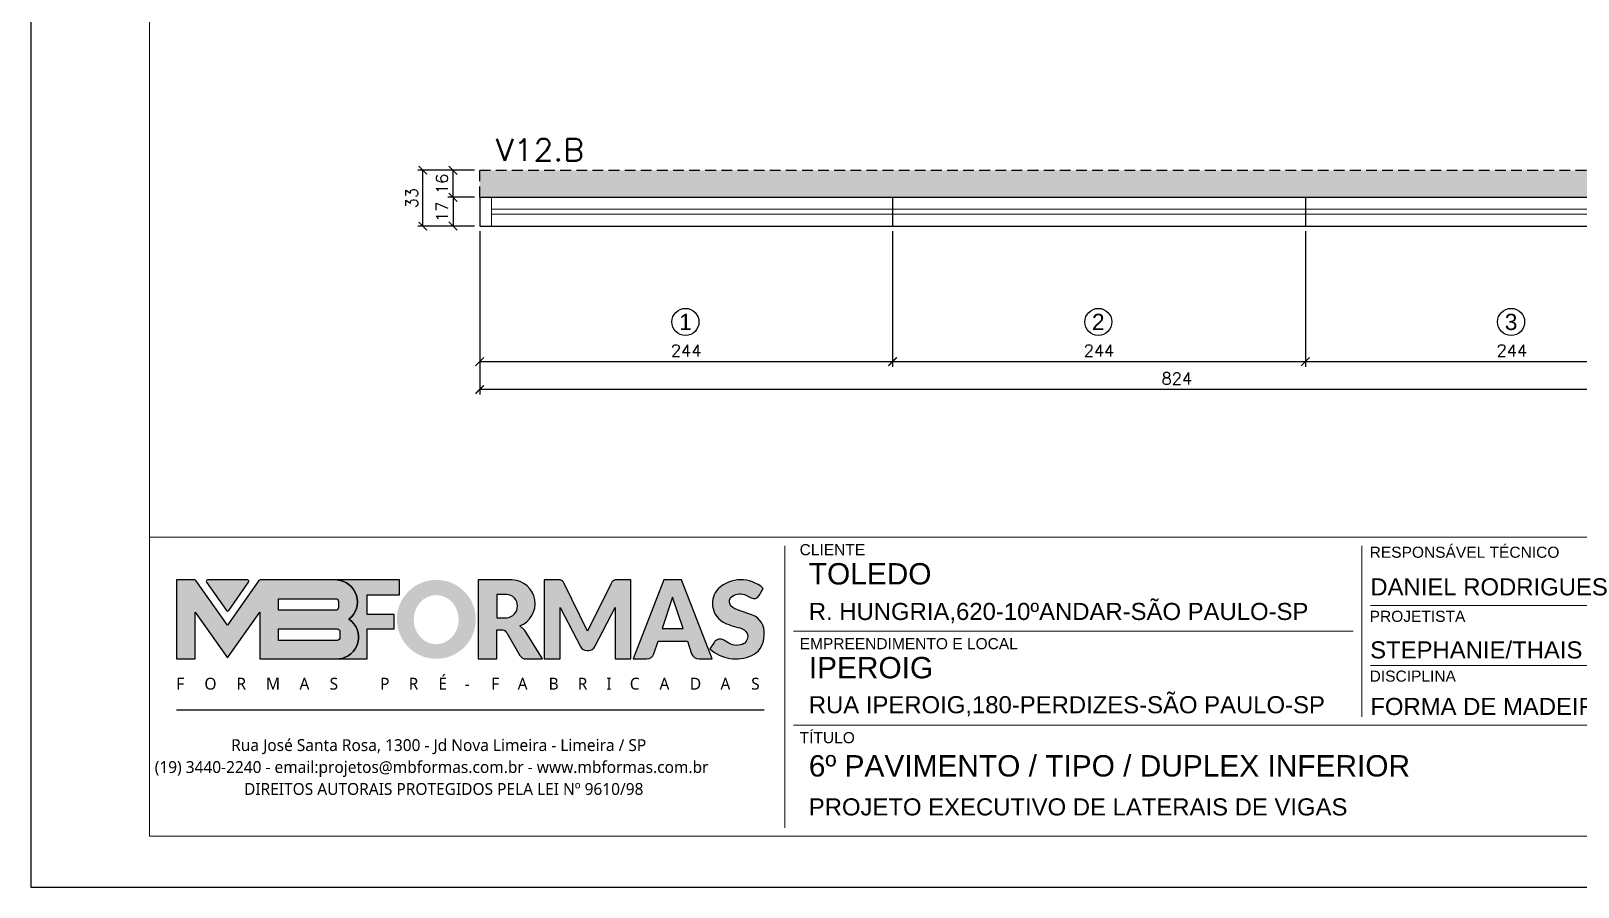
# Model space of a CAD drawing. Extents: x -23436 to 4767, y -4638 to 9755.
# Drawn here: x -15921 to -15007, y 1782 to 2288 of the extents above; entities that cross this region are included whole.
import ezdxf
from ezdxf.enums import TextEntityAlignment as Align

# ---------------------------------------------------------------- set-up
doc = ezdxf.new("R2010")
doc.units = 0
doc.header["$PDMODE"] = 2
doc.header["$PDSIZE"] = 10
doc.linetypes.add('HIDDEN', pattern=[9.525, 6.35, -3.175])
doc.layers.get('0').update_dxf_attribs({"lineweight": 13})
doc.layers.get('Defpoints').update_dxf_attribs({"lineweight": 13})
for name, color, linetype in [('Concreto', 250, 'HIDDEN'), ('Cota', 4, 'Continuous'), ('MB Logo', 255, 'Continuous'), ('Painéis', 200, 'Continuous'), ('Romaneio', 10, 'Continuous')]:
    doc.layers.add(name, color=color, linetype=linetype)
for name, color, linetype, lineweight in [('FOLHA MB', 7, 'Continuous', 13), ('Sarr 2.2x7', 40, 'Continuous', 9), ('Texto Seção', 7, 'Continuous', 15)]:
    doc.layers.add(name, color=color, linetype=linetype, lineweight=lineweight)
doc.layers.add('Laje_Perimetro', color=7, linetype='Continuous', plot=False)
doc.styles.add('ARIAL', font='arial.ttf', dxfattribs={"oblique": 15, "height": 25})
doc.styles.add('MB_C01', font='arial.ttf', dxfattribs={"height": 1.3})
doc.styles.add('MB_C02', font='arial.ttf', dxfattribs={"height": 2})
doc.styles.add('MB_C03', font='arial.ttf', dxfattribs={"height": 2.5})
doc.styles.add('MtXpl_Lucida_Sans_Un', font='l_10646.ttf')
doc.styles.add('REGUA-120', font='ROMANS.shx', dxfattribs={"height": 15})
doc.styles.add('ROMANS', font='romans.shx')
doc.dimstyles.new('Cota Paínel', dxfattribs={"dimtxt": 7, "dimasz": 5, "dimexe": 3, "dimexo": 3, "dimgap": 3, "dimtad": 1, "dimdec": 1, "dimzin": 12, "dimdsep": 46, "dimtxsty": 'ROMANS', "dimblk": 'ARCHTICK', "dimcen": 0, "dimclrd": 4, "dimclre": 4, "dimclrt": 1, "dimadec": 1, "dimazin": 3, "dimtfac": 1, "dimtdec": 1, "dimtmove": 0, "dimatfit": 3, "dimldrblk": 'OBLIQUE', "dimfxl": 1, "dimtolj": 1, "dimtzin": 12, "dimarcsym": 0})

# ---------------------------------------------------------------- blocks, each defined once
blk = doc.blocks.new('MB-NOVO')
at = {"layer": 'MB Logo', "linetype": 'Continuous'}
h = blk.add_hatch(color=256, dxfattribs=at)
h.dxf.hatch_style = 1
h.set_gradient(color1=(242, 132, 69), color2=(247, 180, 141), rotation=90, tint=1)
h.paths.add_polyline_path([(-18529.6, 10980.8), (-18475.7, 10980.8, 0.706757), (-18468.7, 11008, 0.681802), (-18476.7, 11034.9), (-18529.4, 11034.9, 0.243712), (-18530.2, 11034.5), (-18551.7, 11003.9), (-18573.3, 11034.5, 0.243712), (-18574.1, 11034.9), (-18586.5, 11034.9), (-18586.5, 10980.8), (-18573.9, 10980.8), (-18573.9, 11012.9), (-18551.7, 10981.5), (-18529.6, 11012.9)])
h.paths.add_polyline_path([(-18516.8, 11014.1), (-18516.8, 11022), (-18477.8, 11022, -0.414214), (-18475.8, 11020), (-18475.8, 11016.1, -0.414214), (-18477.8, 11014.1)], flags=16)
h.paths.add_polyline_path([(-18516.8, 11001.4), (-18476.8, 11001.4, -0.414214), (-18474.8, 10999.4), (-18474.8, 10995.5, -0.414214), (-18476.8, 10993.5), (-18516.8, 10993.5)], flags=16)
at = {"layer": 'MB Logo', "true_color": 0x262626}
h = blk.add_hatch(color=250, dxfattribs=at)
h.dxf.hatch_style = 1
h.paths.add_polyline_path([(-18537.3, 11033.3, 0.60809), (-18538.1, 11034.9), (-18565.3, 11034.9, 0.60809), (-18566.1, 11033.3), (-18552.5, 11014, 0.518202), (-18550.9, 11014)])
h = blk.add_hatch(color=250, dxfattribs=at)
h.dxf.hatch_style = 1
h.paths.add_polyline_path([(-18456.2, 11011.3), (-18456.2, 11024.6), (-18434.2, 11024.6), (-18434.2, 11034.9), (-18476.7, 11034.9, -0.681802), (-18468.7, 11008, -0.706757), (-18475.7, 10980.8), (-18456.2, 10980.8), (-18456.2, 11001.4), (-18437.8, 11001.4), (-18437.8, 11011.3)])
h = blk.add_hatch(color=250, dxfattribs=at)
h.dxf.hatch_style = 1
h.paths.add_polyline_path([(-18435.9, 11007.9, 1), (-18381.9, 11007.9, 1)])
edge = h.paths.add_edge_path(flags=16)
edge.add_ellipse((-18409, 11007.7), major_axis=(0, 16.8), ratio=0.916255, start_angle=0, end_angle=360)
h = blk.add_hatch(color=250, dxfattribs=at)
h.dxf.hatch_style = 1
h.paths.add_polyline_path([(-18357, 11034.9), (-18380.2, 11034.9), (-18380.2, 10980.8), (-18367.6, 10980.8), (-18367.6, 11000.7), (-18363.4, 11000.7, -0.195765), (-18360.9, 10998.9), (-18351.8, 10983.2, 0.261385), (-18347.5, 10980.8), (-18336.4, 10980.8), (-18347.5, 10999, 0.082429), (-18349.6, 11001.5), (-18351.9, 11003.4, 0.81838)])
h.paths.add_polyline_path([(-18360.8, 11009), (-18367.6, 11009), (-18367.6, 11025), (-18360.8, 11025, -0.92578)], flags=16)
h = blk.add_hatch(color=250, dxfattribs=at)
h.dxf.hatch_style = 1
h.paths.add_polyline_path([(-18286.6, 11015.9), (-18286.6, 10980.8), (-18275.8, 10980.8), (-18275.8, 11034.9), (-18286.6, 11034.9, 0.216647), (-18289.4, 11032.4), (-18305.5, 10999.8), (-18321.6, 11032.7, 0.199908), (-18324.3, 11034.9), (-18335.2, 11034.9), (-18335.2, 10980.8), (-18324.3, 10980.8), (-18324.3, 11015.9), (-18310.4, 10989.3, 0.279644), (-18306, 10986.6, 0.340986), (-18300.5, 10989.3)])
h = blk.add_hatch(color=250, dxfattribs=at)
h.dxf.hatch_style = 1
h.paths.add_polyline_path([(-18274.4, 10980.8), (-18265, 10980.8, 0.322517), (-18260.2, 10984.3), (-18257.3, 10993), (-18237.2, 10993), (-18234.3, 10984.3, 0.322517), (-18229.5, 10980.8), (-18220.3, 10980.8), (-18241.2, 11034.9), (-18253.4, 11034.9)])
h.paths.add_polyline_path([(-18254.4, 11001.6), (-18247.3, 11023), (-18240.1, 11001.6)], flags=16)
h = blk.add_hatch(color=250, dxfattribs=at)
h.dxf.hatch_style = 1
h.paths.add_polyline_path([(-18206, 11024, -0.247671), (-18196.9, 11024.3), (-18193.5, 11022.5, 0.40799), (-18188.2, 11024.1), (-18185.4, 11029.1, 0.392837), (-18216.2, 11028.7, 0.467779), (-18213.3, 11006.3, 0.077523), (-18201.2, 11002.1, -0.214206), (-18196.1, 10997.9, -0.284295), (-18198.2, 10991.4, -0.26924), (-18208.8, 10991.6), (-18212.2, 10993.6, 0.407727), (-18219, 10992.1), (-18221.8, 10987.7, 0.296878), (-18193.2, 10983.1, 0.272251), (-18184.9, 10995.3), (-18184.6, 10997.9, 0.348906), (-18193.7, 11011.2), (-18200.4, 11013.5, -0.045018), (-18205.8, 11015.7, -0.618284)])
at = {"layer": 'MB Logo', "linetype": 'Continuous'}
blk.add_line((-18586.5, 10945.9), (-18184.8, 10945.9), dxfattribs=at)
at = {"layer": 'MB Logo', "color": 23, "linetype": 'Continuous', "true_color": 0xf28445}
for points in [[(-18573.3, 11034.5, 0.243712), (-18574.1, 11034.9), (-18586.5, 11034.9), (-18586.5, 10980.8), (-18573.9, 10980.8), (-18573.9, 11012.9), (-18551.7, 10981.5), (-18529.6, 11012.9), (-18529.6, 10980.8), (-18475.7, 10980.8, 0.706757), (-18468.7, 11008, 0.681802), (-18476.7, 11034.9), (-18529.4, 11034.9, 0.243712), (-18530.2, 11034.5), (-18551.7, 11003.9)], [(-18516.8, 11022), (-18477.8, 11022, -0.414214), (-18475.8, 11020), (-18475.8, 11016.1, -0.414214), (-18477.8, 11014.1), (-18516.8, 11014.1)], [(-18516.8, 11001.4), (-18476.8, 11001.4, -0.414214), (-18474.8, 10999.4), (-18474.8, 10995.5, -0.414214), (-18476.8, 10993.5), (-18516.8, 10993.5)]]:
    blk.add_lwpolyline(points, format="xyb", close=True, dxfattribs=at)
at = {"layer": 'MB Logo', "color": 250, "true_color": 0x262626}
for points in [[(-18537.3, 11033.3, 0.60809), (-18538.1, 11034.9), (-18565.3, 11034.9, 0.60809), (-18566.1, 11033.3), (-18552.5, 11014, 0.518202), (-18550.9, 11014)], [(-18437.8, 11011.3), (-18456.2, 11011.3), (-18456.2, 11024.6), (-18434.2, 11024.6), (-18434.2, 11034.9), (-18476.7, 11034.9, -0.681802), (-18468.7, 11008, -0.706757), (-18475.7, 10980.8), (-18456.2, 10980.8), (-18456.2, 11001.4), (-18437.8, 11001.4)], [(-18347.5, 10980.8), (-18336.4, 10980.8), (-18347.5, 10999, 0.082429), (-18349.6, 11001.5), (-18351.9, 11003.4, 0.81838), (-18357, 11034.9), (-18380.2, 11034.9), (-18380.2, 10980.8), (-18367.6, 10980.8), (-18367.6, 11000.7), (-18363.4, 11000.7, -0.209789), (-18360.8, 10998.7), (-18351.8, 10983.2, 0.261385)], [(-18367.6, 11009), (-18360.8, 11009, 0.92578), (-18360.8, 11025), (-18367.6, 11025)], [(-18286.6, 11015.9), (-18286.6, 10980.8), (-18275.8, 10980.8), (-18275.8, 11034.9), (-18286.6, 11034.9, 0.216647), (-18289.4, 11032.4), (-18305.5, 10999.8), (-18321.5, 11032.4, 0.216647), (-18324.3, 11034.9), (-18335.2, 11034.9), (-18335.2, 10980.8), (-18324.3, 10980.8), (-18324.3, 11015.9), (-18310.4, 10989.3, 0.279644), (-18306, 10986.6), (-18304.9, 10986.6, 0.279644), (-18300.5, 10989.3)], [(-18265, 10980.8, 0.322517), (-18260.2, 10984.3), (-18257.3, 10993), (-18237.2, 10993), (-18234.3, 10984.3, 0.322517), (-18229.5, 10980.8), (-18220.3, 10980.8), (-18241.2, 11034.9), (-18253.4, 11034.9), (-18274.4, 10980.8)], [(-18206.2, 11015.9, -0.549626), (-18206.4, 11023.8, -0.258723), (-18196.9, 11024.3), (-18193.5, 11022.5, 0.40799), (-18188.2, 11024.1), (-18185.4, 11029.1, 0.392837), (-18216.2, 11028.7, 0.467779), (-18213.3, 11006.3, 0.077523), (-18201.2, 11002.1, -0.203897), (-18196.3, 10998.2), (-18196.1, 10997.8, -0.267611), (-18198, 10991.6), (-18198.5, 10991.3, -0.261145), (-18208.8, 10991.6), (-18212.2, 10993.6, 0.407727), (-18219, 10992.1), (-18221.8, 10987.7, 0.296878), (-18193.2, 10983.1, 0.265963), (-18184.9, 10994.9), (-18184.7, 10997.6, 0.340466), (-18193.1, 11011), (-18200.4, 11013.5, -0.049298)]]:
    blk.add_lwpolyline(points, format="xyb", close=True, dxfattribs=at)
blk.add_lwpolyline([(-18247.3, 11023), (-18254.4, 11001.6), (-18240.1, 11001.6)], close=True, dxfattribs=at)
at = {"layer": 'MB Logo', "color": 250, "true_color": 0x262626, "style": 'MtXpl_Lucida_Sans_Un'}
for s, height, p in [('F', 8.12, (-18586.8, 10959.8)), ('O', 8.12, (-18567.5, 10959.8)), ('R', 8.12, (-18545.6, 10959.8)), ('M', 8.12, (-18525.4, 10959.8)), ('A', 8.12, (-18502.5, 10959.8)), ('S', 8.12, (-18481.9, 10959.8)), ('P', 8.12, (-18447.3, 10959.8)), ('R', 8.12, (-18427.8, 10959.8)), ('É', 8.12, (-18407.5, 10959.8)), ('-', 8.12, (-18389.6, 10959.8)), ('F', 8.12, (-18371.4, 10959.8)), ('A', 8.12, (-18353.3, 10959.8)), ('B', 8.12, (-18332.1, 10959.8)), ('R', 8.12, (-18312.2, 10959.8)), ('I', 8.12, (-18292.7, 10959.8)), ('C', 8.12, (-18276.6, 10959.8)), ('A', 8.12, (-18256.3, 10959.8)), ('D', 8.12, (-18235.5, 10959.8)), ('A', 8.12, (-18214.6, 10959.8)), ('S', 8.12, (-18193.6, 10959.8)), ('DIREITOS AUTORAIS PROTEGIDOS PELA LEI Nº 9610/98', 8.122, (-18540.4, 10887.8))]:
    blk.add_text(s, height=height, dxfattribs=at).set_placement(p)
at = {"layer": 'MB Logo', "style": 'MtXpl_Lucida_Sans_Un'}
for s, p in [('Rua José Santa Rosa, 1300 - Jd Nova Limeira - Limeira / SP', (-18549.2, 10917.8)), ('(19) 3440-2240 - email:projetos@mbformas.com.br - www.mbformas.com.br', (-18601.5, 10902.8))]:
    blk.add_text(s, height=8.122, dxfattribs=at).set_placement(p)
blk = doc.blocks.new('A$C169d8357')
at = {"layer": 'FOLHA MB', "color": 1}
for p, q in [((1109.82, 356.72), (70, 356.72)), ((445.65, 351.67), (445.65, 184.99)), ((786.55, 351.67), (786.55, 250.65)), ((938.09, 316.32), (791.61, 316.32)), ((781.5, 301.16), (450.7, 301.16)), ((938.09, 280.96), (791.61, 280.96)), ((938.09, 245.6), (450.7, 245.6))]:
    blk.add_line(p, q, dxfattribs=at)
for points in [[(0, 1199.94), (0, 149.94), (1485.02, 149.94), (1485.02, 1199.94)], [(70, 1169.94), (70, 179.94), (1455.02, 179.94), (1455.02, 1169.94)]]:
    blk.add_lwpolyline(points, close=True, dxfattribs=at)
at = {"layer": 'MB Logo', "xscale": 0.8642040370897565, "yscale": 0.8642040370897565, "zscale": 0.8642040370897565}
blk.add_blockref('MB-NOVO', (16148.65, -9204.85), dxfattribs=at)
at = {"layer": 'FOLHA MB', "color": 6}
for s, height, style, p in [('CLIENTE', 6.566, 'MB_C01', (454.33, 346.12)), ('RESPONSÁVEL TÉCNICO', 6.5663, 'MB_C01', (791.21, 344.6)), ('R. HUNGRIA,620-10ºANDAR-SÃO PAULO-SP', 10.102, 'MB_C02', (459.73, 307.83)), ('PROJETISTA', 6.566, 'MB_C01', (791.21, 306.72)), ('EMPREENDIMENTO E LOCAL', 6.5663, 'MB_C01', (454.33, 290.56)), ('DISCIPLINA', 6.566, 'MB_C01', (791.21, 271.36)), ('RUA IPEROIG,180-PERDIZES-SÃO PAULO-SP', 10.102, 'MB_C02', (459.73, 252.69)), ('TÍTULO', 6.566, 'MB_C01', (454.33, 234.99)), ('PROJETO EXECUTIVO DE LATERAIS DE VIGAS', 10.102, 'MB_C02', (459.73, 192.28))]:
    blk.add_text(s, height=height, dxfattribs=dict(at, style=style)).set_placement(p)
at = {"layer": 'FOLHA MB', "color": 5}
for s, height, style, p in [('TOLEDO', 12.628, 'MB_C03', (459.73, 328.83)), ('DANIEL RODRIGUES', 10.102, 'MB_C02', (791.61, 322.38)), ('STEPHANIE/THAIS', 10.102, 'MB_C02', (791.51, 285.11)), ('IPEROIG', 12.628, 'MB_C03', (459.73, 273.34)), ('FORMA DE MADEIRA', 10.102, 'MB_C02', (791.61, 251.66)), ('6º PAVIMENTO / TIPO / DUPLEX INFERIOR', 12.6276, 'MB_C03', (459.73, 215.3))]:
    blk.add_text(s, height=height, dxfattribs=dict(at, style=style)).set_placement(p)
blk = doc.blocks.new('_ArchTick')
at = {"color": 0, "linetype": 'ByBlock', "const_width": 0.15}
blk.add_lwpolyline([(-0.5, -0.5), (0.5, 0.5)], dxfattribs=at)
blk = doc.blocks.new('*D762')
at = {"layer": 'Cota', "color": 4, "lineweight": -2, "transparency": 16777216}
for p, q in [((-15656.15, 2170.03), (-15656.15, 2089.89)), ((-15412.15, 2170.03), (-15412.15, 2089.89)), ((-15656.15, 2092.89), (-15412.15, 2092.89))]:
    blk.add_line(p, q, dxfattribs=at)
at = {"layer": 'Defpoints', "color": 0, "transparency": 16777216}
for p in [(-15656.15, 2173.03), (-15412.15, 2173.03), (-15412.15, 2092.89)]:
    blk.add_point(p, dxfattribs=at)
at = {"layer": 'Cota', "color": 4, "lineweight": -2, "transparency": 16777216, "xscale": 5, "yscale": 5, "zscale": 5, "rotation": 180}
blk.add_blockref('_ArchTick', (-15656.15, 2092.89), dxfattribs=at)
at = {"layer": 'Cota', "color": 4, "lineweight": -2, "transparency": 16777216, "xscale": 5, "yscale": 5, "zscale": 5}
blk.add_blockref('_ArchTick', (-15412.15, 2092.89), dxfattribs=at)
at = {"layer": 'Cota', "color": 1, "transparency": 16777216, "insert": (-15534.15, 2099.39), "char_height": 7, "attachment_point": 5, "style": 'ROMANS'}
blk.add_mtext('\\A1;244', dxfattribs=at)
blk = doc.blocks.new('_OBLIQUE')
at = {"color": 0, "linetype": 'ByBlock', "lineweight": -2}
for p, q in [((0, 0), (-1, 0)), ((-0.5, -0.5), (0.5, 0.5))]:
    blk.add_line(p, q, dxfattribs=at)
blk = doc.blocks.new('*D763')
at = {"layer": 'Cota', "color": 4, "lineweight": -2, "transparency": 16777216}
for p, q in [((-15412.15, 2170.03), (-15412.15, 2089.89)), ((-15168.15, 2170.03), (-15168.15, 2089.89)), ((-15412.15, 2092.89), (-15168.15, 2092.89))]:
    blk.add_line(p, q, dxfattribs=at)
at = {"layer": 'Defpoints', "color": 0, "transparency": 16777216}
for p in [(-15412.15, 2173.03), (-15168.15, 2173.03), (-15168.15, 2092.89)]:
    blk.add_point(p, dxfattribs=at)
at = {"layer": 'Cota', "color": 4, "lineweight": -2, "transparency": 16777216, "xscale": 5, "yscale": 5, "zscale": 5, "rotation": 180}
blk.add_blockref('_ArchTick', (-15412.15, 2092.89), dxfattribs=at)
at = {"layer": 'Cota', "color": 4, "lineweight": -2, "transparency": 16777216, "xscale": 5, "yscale": 5, "zscale": 5}
blk.add_blockref('_ArchTick', (-15168.15, 2092.89), dxfattribs=at)
at = {"layer": 'Cota', "color": 1, "transparency": 16777216, "insert": (-15290.15, 2099.39), "char_height": 7, "attachment_point": 5, "style": 'ROMANS'}
blk.add_mtext('\\A1;244', dxfattribs=at)
blk = doc.blocks.new('*D764')
at = {"layer": 'Cota', "color": 4, "lineweight": -2, "transparency": 16777216}
for p, q in [((-15168.15, 2170.03), (-15168.15, 2089.89)), ((-14924.15, 2170.03), (-14924.15, 2089.89)), ((-15168.15, 2092.89), (-14924.15, 2092.89))]:
    blk.add_line(p, q, dxfattribs=at)
at = {"layer": 'Defpoints', "color": 0, "transparency": 16777216}
for p in [(-15168.15, 2173.03), (-14924.15, 2173.03), (-14924.15, 2092.89)]:
    blk.add_point(p, dxfattribs=at)
at = {"layer": 'Cota', "color": 4, "lineweight": -2, "transparency": 16777216, "xscale": 5, "yscale": 5, "zscale": 5, "rotation": 180}
blk.add_blockref('_ArchTick', (-15168.15, 2092.89), dxfattribs=at)
at = {"layer": 'Cota', "color": 4, "lineweight": -2, "transparency": 16777216, "xscale": 5, "yscale": 5, "zscale": 5}
blk.add_blockref('_ArchTick', (-14924.15, 2092.89), dxfattribs=at)
at = {"layer": 'Cota', "color": 1, "transparency": 16777216, "insert": (-15046.15, 2099.39), "char_height": 7, "attachment_point": 5, "style": 'ROMANS'}
blk.add_mtext('\\A1;244', dxfattribs=at)
blk = doc.blocks.new('*D766')
at = {"layer": 'Cota', "color": 4, "lineweight": -2, "transparency": 16777216}
for p, q in [((-15656.15, 2170.03), (-15656.15, 2073.41)), ((-14832.15, 2127.09), (-14832.15, 2073.41)), ((-14832.15, 2076.41), (-15656.15, 2076.41))]:
    blk.add_line(p, q, dxfattribs=at)
at = {"layer": 'Defpoints', "color": 0, "transparency": 16777216}
for p in [(-15656.15, 2173.03), (-14832.15, 2130.09), (-15656.15, 2076.41)]:
    blk.add_point(p, dxfattribs=at)
at = {"layer": 'Cota', "color": 4, "lineweight": -2, "transparency": 16777216, "xscale": 5, "yscale": 5, "zscale": 5, "rotation": 180}
blk.add_blockref('_ArchTick', (-15656.15, 2076.41), dxfattribs=at)
at = {"layer": 'Cota', "color": 4, "lineweight": -2, "transparency": 16777216, "xscale": 5, "yscale": 5, "zscale": 5}
blk.add_blockref('_ArchTick', (-14832.15, 2076.41), dxfattribs=at)
at = {"layer": 'Cota', "color": 1, "transparency": 16777216, "insert": (-15244.15, 2082.91), "char_height": 7, "attachment_point": 5, "style": 'ROMANS'}
blk.add_mtext('\\A1;824', dxfattribs=at)
blk = doc.blocks.new('*D771')
at = {"layer": 'Cota', "color": 4, "lineweight": -2, "transparency": 16777216}
for p, q in [((-15659.15, 2190.03), (-15674.92, 2190.03)), ((-15671.92, 2190.03), (-15671.92, 2173.03)), ((-15659.15, 2173.03), (-15674.92, 2173.03))]:
    blk.add_line(p, q, dxfattribs=at)
at = {"layer": 'Defpoints', "color": 0, "transparency": 16777216}
for p in [(-15656.15, 2190.03), (-15671.92, 2173.03), (-15656.15, 2173.03)]:
    blk.add_point(p, dxfattribs=at)
at = {"layer": 'Cota', "color": 4, "lineweight": -2, "transparency": 16777216, "xscale": 5, "yscale": 5, "zscale": 5}
for p, rotation in [((-15671.92, 2190.03), 90), ((-15671.92, 2173.03), 270)]:
    blk.add_blockref('_ArchTick', p, dxfattribs=dict(at, rotation=rotation))
at = {"layer": 'Cota', "color": 1, "transparency": 16777216, "insert": (-15678.42, 2181.53), "char_height": 7, "attachment_point": 5, "rotation": 90, "style": 'ROMANS'}
blk.add_mtext('\\A1;17', dxfattribs=at)
blk = doc.blocks.new('*D772')
at = {"layer": 'Cota', "color": 4, "lineweight": -2, "transparency": 16777216}
for p, q in [((-15659.15, 2206.03), (-15674.92, 2206.03)), ((-15671.92, 2190.03), (-15671.92, 2206.03)), ((-15659.15, 2190.03), (-15674.92, 2190.03))]:
    blk.add_line(p, q, dxfattribs=at)
at = {"layer": 'Defpoints', "color": 0, "transparency": 16777216}
for p in [(-15671.92, 2206.03), (-15656.15, 2206.03), (-15656.15, 2190.03)]:
    blk.add_point(p, dxfattribs=at)
at = {"layer": 'Cota', "color": 4, "lineweight": -2, "transparency": 16777216, "xscale": 5, "yscale": 5, "zscale": 5}
for p, rotation in [((-15671.92, 2206.03), 90), ((-15671.92, 2190.03), 270)]:
    blk.add_blockref('_ArchTick', p, dxfattribs=dict(at, rotation=rotation))
at = {"layer": 'Cota', "color": 1, "transparency": 16777216, "insert": (-15678.42, 2198.03), "char_height": 7, "attachment_point": 5, "rotation": 90, "style": 'ROMANS'}
blk.add_mtext('\\A1;16', dxfattribs=at)
blk = doc.blocks.new('*D773')
at = {"layer": 'Cota', "color": 4, "lineweight": -2, "transparency": 16777216}
for p, q in [((-15659.15, 2206.03), (-15692.76, 2206.03)), ((-15689.76, 2173.03), (-15689.76, 2206.03)), ((-15659.15, 2173.03), (-15692.76, 2173.03))]:
    blk.add_line(p, q, dxfattribs=at)
at = {"layer": 'Defpoints', "color": 0, "transparency": 16777216}
for p in [(-15689.76, 2206.03), (-15656.15, 2206.03), (-15656.15, 2173.03)]:
    blk.add_point(p, dxfattribs=at)
at = {"layer": 'Cota', "color": 4, "lineweight": -2, "transparency": 16777216, "xscale": 5, "yscale": 5, "zscale": 5}
for p, rotation in [((-15689.76, 2206.03), 90), ((-15689.76, 2173.03), 270)]:
    blk.add_blockref('_ArchTick', p, dxfattribs=dict(at, rotation=rotation))
at = {"layer": 'Cota', "color": 1, "transparency": 16777216, "insert": (-15696.26, 2189.53), "char_height": 7, "attachment_point": 5, "rotation": 90, "style": 'ROMANS'}
blk.add_mtext('\\A1;33', dxfattribs=at)

msp = doc.modelspace()

# ---------------------------------------------------------------- hatches: boundary and pattern name
at = {"layer": 'Concreto'}
h = msp.add_hatch(dxfattribs=at)
h.set_pattern_fill('AR-CONC', color=256, scale=2.5)
h.set_pattern_definition([(50, (0, 0), (17.931505, -1.568803), [1.875, -20.625]), (355, (0, 0), (-3.468783, 18.804803), [1.5, -16.5]), (100.45144, (1.494, -0.13), (14.462721, 17.236), [1.593505, -17.528553]), (46.1842, (0, 5), (26.681033, -4.137982), [2.8125, -30.9375]), (96.63564, (2.223, 4.655), (23.36655, 24.352965), [2.39026, -26.292844]), (351.18416, (0, 5), (23.36655, 24.352965), [2.25, -24.75]), (21, (2.5, 3.75), (14.922676, -10.065472), [1.875, -20.625]), (326, (2.5, 3.75), (6.082883, 18.128751), [1.5, -16.5]), (71.45144, (3.744, 2.911), (21.00556, 8.063279), [1.593505, -17.528553]), (37.5, (0, 0), (0.3039964, 8.3223463), [0, -16.3, 0, -16.75, 0, -16.5625]), (7.5, (0, 0), (6.5767384, 9.860293), [0, -9.55, 0, -15.925, 0, -6.3125]), (327.5, (-5.575, 0), (13.345561, -0.5638718), [0, -6.25, 0, -19.5, 0, -25.875]), (317.5, (-8.075, 0), (14.579654, 2.5026246), [0, -8.125, 0, -12.95, 0, -18.375])])
h.paths.add_polyline_path([(-14809.15, 2189.03), (-14728.15, 2189.03), (-14728.15, 2201.03), (-14809.15, 2201.03), (-14809.15, 2206.03), (-15656.15, 2206.03), (-15656.15, 2190.03), (-15649.15, 2190.03), (-14835.15, 2190.03), (-14832.15, 2190.03), (-14832.15, 2173.03), (-14832.15, 2139.03), (-14809.15, 2139.03), (-14809.15, 2149.03)])

# ---------------------------------------------------------------- linework, layer by layer
for p, q in [((-15656.15, 2206.03), (-14809.15, 2206.03)), ((-15656.15, 2190.03), (-15656.15, 2206.03))]:
    msp.add_line(p, q, dxfattribs=at)
at = {"layer": 'Laje_Perimetro'}
msp.add_lwpolyline([(-14436.36, 2832.26), (-15921.38, 2832.26), (-15921.38, 1782.26), (-14436.36, 1782.26)], close=True, dxfattribs=at)
at = {"layer": 'Painéis'}
for p, q in [((-15656.15, 2190.03), (-15656.15, 2173.03)), ((-15656.15, 2190.03), (-14832.15, 2190.03)), ((-15412.15, 2190.03), (-15412.15, 2173.03)), ((-15168.15, 2190.03), (-15168.15, 2173.03)), ((-15656.15, 2173.03), (-14880.15, 2173.03))]:
    msp.add_line(p, q, dxfattribs=at)
at = {"layer": 'Romaneio'}
for centre in [(-15534.56, 2116.37), (-15290.56, 2116.37), (-15046.56, 2116.37)]:
    msp.add_circle(centre, 8, dxfattribs=at)
at = {"layer": 'Sarr 2.2x7', "color": 50}
for p, q in [((-15656.15, 2173.03), (-15656.15, 2190.03)), ((-15656.15, 2190.03), (-15652.65, 2190.03)), ((-15649.15, 2190.03), (-15652.65, 2190.03)), ((-15649.15, 2173.03), (-15649.15, 2190.03)), ((-15649.15, 2190.03), (-15649.15, 2186.53)), ((-15649.15, 2190.03), (-14839.15, 2190.03)), ((-15649.15, 2183.03), (-15649.15, 2186.53)), ((-15649.15, 2183.03), (-14839.15, 2183.03)), ((-14880.15, 2180.03), (-15649.15, 2180.03)), ((-15649.15, 2180.03), (-15649.15, 2176.53)), ((-15649.15, 2173.03), (-15649.15, 2176.53)), ((-15656.15, 2173.03), (-15652.65, 2173.03)), ((-15649.15, 2173.03), (-15652.65, 2173.03)), ((-14880.15, 2173.03), (-15649.15, 2173.03))]:
    msp.add_line(p, q, dxfattribs=at)

# ---------------------------------------------------------------- block references
at = {"layer": 'MB Logo'}
msp.add_blockref('A$C169d8357', (-15921.38, 1632.32), dxfattribs=at)

# ---------------------------------------------------------------- texts
at = {"layer": 'Romaneio', "color": 0, "style": 'ARIAL'}
for s, p in [('1', (-15534.56, 2116.37)), ('2', (-15290.56, 2116.37)), ('3', (-15046.56, 2116.37))]:
    msp.add_text(s, height=9.6, dxfattribs=at).set_placement(p, align=Align.MIDDLE_CENTER)
at = {"layer": 'Texto Seção', "style": 'REGUA-120', "width": 1.05}
msp.add_text('V12.B', height=13, dxfattribs=at).set_placement((-15646.58, 2211.55))

# ---------------------------------------------------------------- dimensions: what is measured, and where the dimension line sits
at = {"layer": 'Cota'}
for base, p1, p2, picture, middle in [((-15689.76, 2206.03), (-15656.15, 2173.03), (-15656.15, 2206.03), '*D773', (-15696.26, 2189.53)), ((-15671.92, 2173.03), (-15656.15, 2190.03), (-15656.15, 2173.03), '*D771', (-15678.42, 2181.53))]:
    dim = msp.add_linear_dim(base=base, p1=p1, p2=p2, angle=90, dimstyle='Cota Paínel', dxfattribs=at)
    dim.commit()
    dim.dimension.update_dxf_attribs({"geometry": picture, "text_midpoint": middle})
dim = msp.add_linear_dim(base=(-15671.92, 2206.03), p1=(-15656.15, 2190.03), p2=(-15656.15, 2206.03), angle=90, dimstyle='Cota Paínel', dxfattribs=at)
dim.commit()
dim.dimension.update_dxf_attribs({"geometry": '*D772', "text_midpoint": (-15671.92, 2198.03), "dimtype": 160})
for base, p1, p2, picture, middle in [((-15412.15, 2092.89), (-15656.15, 2173.03), (-15412.15, 2173.03), '*D762', (-15534.15, 2099.39)), ((-15656.15, 2076.41), (-14832.15, 2130.09), (-15656.15, 2173.03), '*D766', (-15244.15, 2082.91))]:
    dim = msp.add_linear_dim(base=base, p1=p1, p2=p2, dimstyle='Cota Paínel', dxfattribs=at)
    dim.commit()
    dim.dimension.update_dxf_attribs({"geometry": picture, "text_midpoint": middle})
for base, p1, p2, picture, middle in [((-15168.15, 2092.89), (-15412.15, 2173.03), (-15168.15, 2173.03), '*D763', (-15290.15, 2099.39)), ((-14924.15, 2092.89), (-15168.15, 2173.03), (-14924.15, 2173.03), '*D764', (-15046.15, 2099.39))]:
    dim = msp.add_linear_dim(base=base, p1=p1, p2=p2, dimstyle='Cota Paínel', override={"dimtmove": 1}, dxfattribs=at)
    dim.commit()
    dim.dimension.update_dxf_attribs({"geometry": picture, "text_midpoint": middle})

doc.saveas('drawing.dxf')
